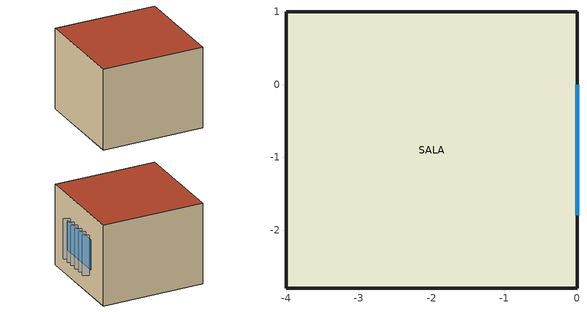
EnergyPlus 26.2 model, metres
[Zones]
SALA
 floor adiabatic (PAREDE): 0,-2.8 -4,-2.8 -4,1 0,1 z-1
 wall outside (PAREDE): 0,-2.8 0,1 -4,1 -4,-2.8 0,-2.8 z-1:2.2
 window (VIDRO): 0,-1.8 0,0 z0:1.2
 roof outside (PAREDE): 0,1 -4,1 -4,-2.8 0,-2.8 z2.2
shading: 0.05,0 0.27,-0.12 / 0.05,-0.3 0.27,-0.42 / 0.05,-0.6 0.27,-0.72 / 0.05,-0.9 0.27,-1.02 / 0.05,-1.2 0.27,-1.32 / 0.05,-1.5 0.27,-1.62 z-0.2:1.4
[Building]
SOL-AR conferencia: North Axis {deg}=0; Terrain=Suburbs; Loads Convergence Tolerance Value {W}=0.04; Temperature Convergence Tolerance Value {deltaC}=0.4; Solar Distribution=FullExterior; Maximum Number of Warmup Days=25; Minimum Number of Warmup Days=6
[Site:Location]
belem: Latitude {deg}=-1.379; Longitude {deg}=-48.476; Time Zone {hr}=-3; Elevation {m}=16.5
[Material:NoMass]
PAREDE: Roughness=MediumRough; Thermal Resistance {m2-K/W}=1; Thermal Absorptance=0.9; Solar Absorptance=0.7; Visible Absorptance=0.7
[Construction]
PAREDE: PAREDE
VIDRO: VIDRO
[WindowMaterial:SimpleGlazingSystem]
VIDRO: U-Factor {W/m2-K}=5.8; Solar Heat Gain Coefficient=0.8; Visible Transmittance=0.85
[Zone]
SALA
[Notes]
SOL-AR: modelo minimo para conferir a fracao ensolarada da janela no EnergyPlus.
Gerado por SOL-AR (teste de referencia do F5.2), para o EnergyPlus 26.2.
Local: belem. Fachada: normal externa a 90 graus do Norte.
Janela (vidro): 1.8 x 1.2 m.
Peca 1 (laminas verticais): Shading:Building:Detailed.
Esquerda e direita dos objetos por projecao: vistas de fora, como no EnergyPlus.
Rode com o EPW do local; a saida Surface Outside Face Sunlit Fraction da janela sai a cada passo de tempo.
Zona em caixa atras da fachada, com materiais sem massa: o modelo serve so para a sombra.
